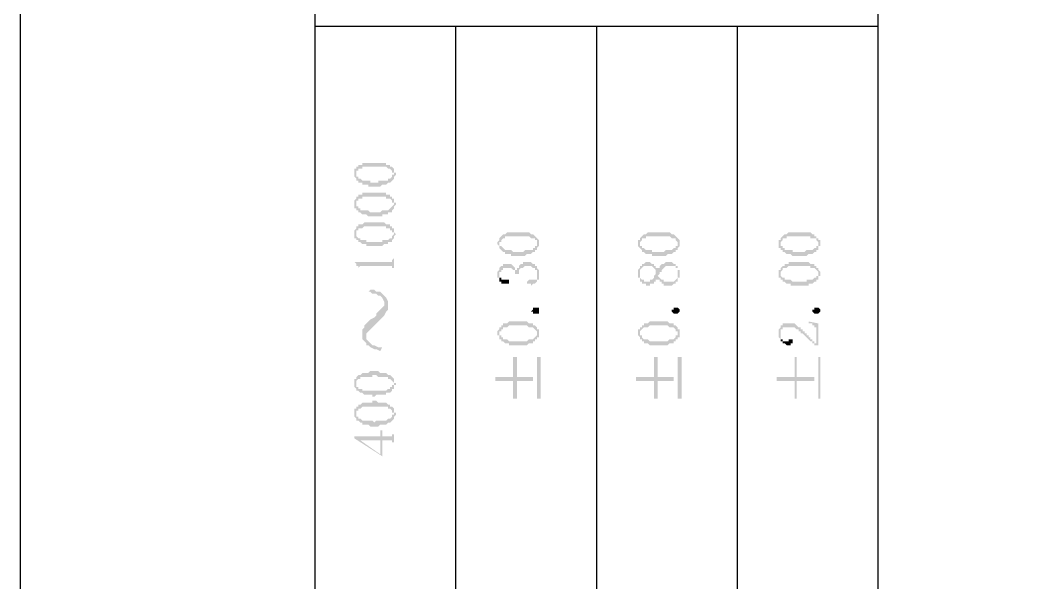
# Model space of a CAD drawing. Header units: millimetres. Extents: x 1186 to 2336, y 1181 to 1549.
# Drawn here: x 1453.55 to 1476.47, y 1357.77 to 1370.58 of the extents above; entities that cross this region are included whole.
import ezdxf

# ---------------------------------------------------------------- set-up
doc = ezdxf.new("R2010")
doc.units = ezdxf.units.MM

msp = doc.modelspace()

# ---------------------------------------------------------------- hatches: boundary and pattern name
at = {"transparency": 33554559}
for points in [[(1461.16199, 1367.05842), (1461.16199, 1367.01329), (1461.16199, 1367.01329), (1461.20712, 1366.96816), (1461.20712, 1367.10355), (1461.20712, 1367.14869), (1461.25225, 1367.14869), (1461.25225, 1367.19382), (1461.34252, 1367.19382), (1461.34252, 1367.23895), (1461.8841, 1367.23895), (1461.92923, 1367.19382), (1461.97437, 1367.19382), (1462.0195, 1367.14869), (1462.0195, 1367.10355), (1462.06463, 1367.10355), (1462.06463, 1367.05842), (1462.06463, 1367.19382), (1462.0195, 1367.23895), (1461.97437, 1367.23895), (1461.97437, 1367.28408), (1461.8841, 1367.28408), (1461.8841, 1367.32922), (1461.34252, 1367.32922), (1461.34252, 1367.28408), (1461.25225, 1367.28408), (1461.25225, 1367.23895), (1461.20712, 1367.23895), (1461.20712, 1367.19382), (1461.16199, 1367.19382), (1461.16199, 1367.14869), (1461.16199, 1367.10355)], [(1461.20712, 1366.96816), (1461.20712, 1366.92303), (1461.25225, 1366.92303), (1461.25225, 1366.87789), (1461.34252, 1366.87789), (1461.34252, 1366.83276), (1461.47791, 1366.83276), (1461.47791, 1366.78763), (1461.74871, 1366.78763), (1461.79384, 1366.83276), (1461.8841, 1366.83276), (1461.92923, 1366.87789), (1461.97437, 1366.87789), (1462.0195, 1366.92303), (1462.0195, 1366.92303), (1462.06463, 1366.96816), (1462.06463, 1367.01329), (1462.06463, 1367.01329), (1462.10976, 1367.05842), (1462.10976, 1367.10355), (1462.06463, 1367.10355), (1462.06463, 1367.14869), (1462.06463, 1367.19382), (1462.06463, 1367.05842), (1462.0195, 1367.05842), (1462.0195, 1367.01329), (1462.0195, 1367.01329), (1461.97437, 1366.96816), (1461.92923, 1366.96816), (1461.92923, 1366.92303), (1461.70357, 1366.92303), (1461.70357, 1366.87789), (1461.52304, 1366.87789), (1461.52304, 1366.92303), (1461.34252, 1366.92303), (1461.29738, 1366.96816), (1461.25225, 1366.96816), (1461.25225, 1367.01329), (1461.20712, 1367.01329), (1461.20712, 1367.05842), (1461.20712, 1367.05842)], [(1461.16199, 1366.38144), (1461.16199, 1366.29118), (1461.20712, 1366.29118), (1461.20712, 1366.38144), (1461.20712, 1366.42657), (1461.20712, 1366.4717), (1461.25225, 1366.4717), (1461.25225, 1366.51684), (1461.34252, 1366.51684), (1461.34252, 1366.56197), (1461.8841, 1366.56197), (1461.8841, 1366.51684), (1461.97437, 1366.51684), (1462.0195, 1366.4717), (1462.0195, 1366.42657), (1462.06463, 1366.42657), (1462.06463, 1366.38144), (1462.06463, 1366.51684), (1462.0195, 1366.51684), (1462.0195, 1366.56197), (1461.97437, 1366.56197), (1461.97437, 1366.6071), (1461.8841, 1366.6071), (1461.8841, 1366.65223), (1461.34252, 1366.65223), (1461.34252, 1366.6071), (1461.25225, 1366.6071), (1461.25225, 1366.56197), (1461.20712, 1366.56197), (1461.20712, 1366.51684), (1461.20712, 1366.51684), (1461.16199, 1366.4717), (1461.16199, 1366.42657), (1461.16199, 1366.42657)], [(1461.20712, 1366.29118), (1461.20712, 1366.24604), (1461.25225, 1366.24604), (1461.25225, 1366.20091), (1461.29738, 1366.20091), (1461.34252, 1366.15578), (1461.43278, 1366.15578), (1461.47791, 1366.11065), (1461.79384, 1366.11065), (1461.79384, 1366.15578), (1461.92923, 1366.15578), (1461.92923, 1366.20091), (1462.0195, 1366.20091), (1462.0195, 1366.24604), (1462.0195, 1366.24604), (1462.06463, 1366.29118), (1462.06463, 1366.33631), (1462.06463, 1366.33631), (1462.10976, 1366.38144), (1462.10976, 1366.42657), (1462.06463, 1366.42657), (1462.06463, 1366.4717), (1462.06463, 1366.51684), (1462.06463, 1366.38144), (1462.06463, 1366.38144), (1462.0195, 1366.33631), (1462.0195, 1366.33631), (1461.97437, 1366.29118), (1461.97437, 1366.29118), (1461.92923, 1366.24604), (1461.79384, 1366.24604), (1461.74871, 1366.20091), (1461.52304, 1366.20091), (1461.47791, 1366.24604), (1461.29738, 1366.24604), (1461.29738, 1366.29118), (1461.25225, 1366.29118), (1461.25225, 1366.33631), (1461.20712, 1366.33631), (1461.20712, 1366.38144), (1461.20712, 1366.38144)], [(1461.16199, 1365.70446), (1461.16199, 1365.65933), (1461.16199, 1365.61419), (1461.20712, 1365.61419), (1461.20712, 1365.56906), (1461.20712, 1365.70446), (1461.20712, 1365.74959), (1461.20712, 1365.79472), (1461.25225, 1365.79472), (1461.25225, 1365.83985), (1461.34252, 1365.83985), (1461.38765, 1365.88499), (1461.8841, 1365.88499), (1461.8841, 1365.83985), (1461.97437, 1365.83985), (1461.97437, 1365.79472), (1462.0195, 1365.79472), (1462.0195, 1365.74959), (1462.06463, 1365.74959), (1462.06463, 1365.70446), (1462.06463, 1365.83985), (1462.0195, 1365.83985), (1462.0195, 1365.88499), (1461.97437, 1365.88499), (1461.97437, 1365.93012), (1461.8841, 1365.93012), (1461.83897, 1365.97525), (1461.38765, 1365.97525), (1461.34252, 1365.93012), (1461.25225, 1365.93012), (1461.25225, 1365.88499), (1461.20712, 1365.88499), (1461.20712, 1365.83985), (1461.20712, 1365.83985), (1461.16199, 1365.79472), (1461.16199, 1365.74959), (1461.16199, 1365.74959)], [(1461.20712, 1365.56906), (1461.25225, 1365.56906), (1461.25225, 1365.52393), (1461.29738, 1365.52393), (1461.34252, 1365.4788), (1461.43278, 1365.4788), (1461.43278, 1365.43366), (1461.79384, 1365.43366), (1461.83897, 1365.4788), (1461.92923, 1365.4788), (1461.92923, 1365.52393), (1462.0195, 1365.52393), (1462.0195, 1365.56906), (1462.0195, 1365.56906), (1462.06463, 1365.61419), (1462.06463, 1365.65933), (1462.06463, 1365.65933), (1462.10976, 1365.70446), (1462.10976, 1365.70446), (1462.06463, 1365.74959), (1462.06463, 1365.79472), (1462.06463, 1365.83985), (1462.06463, 1365.70446), (1462.06463, 1365.70446), (1462.0195, 1365.65933), (1462.0195, 1365.61419), (1461.97437, 1365.61419), (1461.92923, 1365.56906), (1461.79384, 1365.56906), (1461.79384, 1365.52393), (1461.43278, 1365.52393), (1461.43278, 1365.56906), (1461.29738, 1365.56906), (1461.29738, 1365.61419), (1461.25225, 1365.61419), (1461.20712, 1365.65933), (1461.20712, 1365.70446), (1461.20712, 1365.70446)], [(1464.4115, 1365.4788), (1464.4115, 1365.4788), (1464.45664, 1365.43366), (1464.45664, 1365.38853), (1464.45664, 1365.4788), (1464.45664, 1365.52393), (1464.50177, 1365.52393), (1464.50177, 1365.56906), (1464.50177, 1365.56906), (1464.5469, 1365.61419), (1464.59203, 1365.61419), (1464.59203, 1365.65933), (1465.13362, 1365.65933), (1465.17875, 1365.61419), (1465.26901, 1365.61419), (1465.26901, 1365.56906), (1465.31415, 1365.56906), (1465.31415, 1365.52393), (1465.31415, 1365.4788), (1465.31415, 1365.61419), (1465.31415, 1365.61419), (1465.26901, 1365.65933), (1465.26901, 1365.65933), (1465.22388, 1365.70446), (1465.17875, 1365.70446), (1465.13362, 1365.74959), (1464.63716, 1365.74959), (1464.59203, 1365.70446), (1464.5469, 1365.70446), (1464.50177, 1365.65933), (1464.50177, 1365.65933), (1464.45664, 1365.61419), (1464.45664, 1365.56906), (1464.45664, 1365.56906), (1464.4115, 1365.52393), (1464.4115, 1365.52393)], [(1467.61589, 1365.4788), (1467.61589, 1365.43366), (1467.66102, 1365.38853), (1467.66102, 1365.4788), (1467.66102, 1365.52393), (1467.66102, 1365.52393), (1467.70615, 1365.56906), (1467.70615, 1365.61419), (1467.79642, 1365.61419), (1467.79642, 1365.65933), (1468.338, 1365.65933), (1468.38313, 1365.61419), (1468.4734, 1365.61419), (1468.4734, 1365.56906), (1468.4734, 1365.56906), (1468.51853, 1365.52393), (1468.51853, 1365.4788), (1468.51853, 1365.61419), (1468.51853, 1365.61419), (1468.4734, 1365.65933), (1468.4734, 1365.65933), (1468.42827, 1365.70446), (1468.38313, 1365.70446), (1468.338, 1365.74959), (1467.84155, 1365.74959), (1467.79642, 1365.70446), (1467.75128, 1365.70446), (1467.70615, 1365.65933), (1467.70615, 1365.65933), (1467.66102, 1365.61419), (1467.66102, 1365.56906), (1467.61589, 1365.56906), (1467.61589, 1365.52393), (1467.61589, 1365.52393)], [(1470.82027, 1365.4788), (1470.82027, 1365.38853), (1470.8654, 1365.38853), (1470.8654, 1365.4788), (1470.8654, 1365.52393), (1470.8654, 1365.52393), (1470.91054, 1365.56906), (1470.91054, 1365.61419), (1471.0008, 1365.61419), (1471.0008, 1365.65933), (1471.54239, 1365.65933), (1471.54239, 1365.61419), (1471.67778, 1365.61419), (1471.67778, 1365.56906), (1471.67778, 1365.56906), (1471.72292, 1365.52393), (1471.72292, 1365.4788), (1471.72292, 1365.61419), (1471.67778, 1365.61419), (1471.67778, 1365.65933), (1471.63265, 1365.65933), (1471.63265, 1365.70446), (1471.58752, 1365.70446), (1471.54239, 1365.74959), (1471.04593, 1365.74959), (1471.0008, 1365.70446), (1470.95567, 1365.70446), (1470.91054, 1365.65933), (1470.91054, 1365.65933), (1470.8654, 1365.61419), (1470.8654, 1365.56906), (1470.82027, 1365.56906), (1470.82027, 1365.52393), (1470.82027, 1365.52393)], [(1464.45664, 1365.38853), (1464.50177, 1365.3434), (1464.50177, 1365.3434), (1464.5469, 1365.29827), (1464.59203, 1365.29827), (1464.59203, 1365.25314), (1464.72743, 1365.25314), (1464.72743, 1365.208), (1465.04335, 1365.208), (1465.08849, 1365.25314), (1465.17875, 1365.25314), (1465.22388, 1365.29827), (1465.26901, 1365.29827), (1465.26901, 1365.3434), (1465.31415, 1365.3434), (1465.31415, 1365.38853), (1465.31415, 1365.38853), (1465.35928, 1365.43366), (1465.35928, 1365.4788), (1465.35928, 1365.52393), (1465.35928, 1365.56906), (1465.35928, 1365.56906), (1465.31415, 1365.61419), (1465.31415, 1365.4788), (1465.31415, 1365.43366), (1465.26901, 1365.43366), (1465.26901, 1365.38853), (1465.22388, 1365.38853), (1465.22388, 1365.3434), (1465.04335, 1365.3434), (1464.99822, 1365.29827), (1464.77256, 1365.29827), (1464.72743, 1365.3434), (1464.59203, 1365.3434), (1464.5469, 1365.38853), (1464.5469, 1365.38853), (1464.50177, 1365.43366), (1464.45664, 1365.43366), (1464.45664, 1365.4788), (1464.45664, 1365.4788)], [(1467.66102, 1365.38853), (1467.70615, 1365.3434), (1467.70615, 1365.29827), (1467.75128, 1365.29827), (1467.79642, 1365.25314), (1467.93181, 1365.25314), (1467.93181, 1365.208), (1468.24774, 1365.208), (1468.29287, 1365.25314), (1468.38313, 1365.25314), (1468.42827, 1365.29827), (1468.4734, 1365.29827), (1468.4734, 1365.3434), (1468.51853, 1365.3434), (1468.51853, 1365.38853), (1468.51853, 1365.38853), (1468.56366, 1365.43366), (1468.56366, 1365.4788), (1468.56366, 1365.52393), (1468.56366, 1365.56906), (1468.56366, 1365.56906), (1468.51853, 1365.61419), (1468.51853, 1365.4788), (1468.51853, 1365.43366), (1468.4734, 1365.43366), (1468.4734, 1365.38853), (1468.42827, 1365.38853), (1468.38313, 1365.3434), (1468.24774, 1365.3434), (1468.20261, 1365.29827), (1467.93181, 1365.29827), (1467.93181, 1365.3434), (1467.79642, 1365.3434), (1467.75128, 1365.38853), (1467.70615, 1365.38853), (1467.70615, 1365.43366), (1467.66102, 1365.43366), (1467.66102, 1365.4788), (1467.66102, 1365.4788)], [(1470.8654, 1365.38853), (1470.8654, 1365.3434), (1470.91054, 1365.3434), (1470.91054, 1365.29827), (1470.95567, 1365.29827), (1471.0008, 1365.25314), (1471.09106, 1365.25314), (1471.1362, 1365.208), (1471.45212, 1365.208), (1471.49725, 1365.25314), (1471.58752, 1365.25314), (1471.63265, 1365.29827), (1471.67778, 1365.29827), (1471.67778, 1365.3434), (1471.72292, 1365.3434), (1471.72292, 1365.38853), (1471.72292, 1365.43366), (1471.76805, 1365.43366), (1471.76805, 1365.4788), (1471.76805, 1365.52393), (1471.76805, 1365.56906), (1471.72292, 1365.56906), (1471.72292, 1365.61419), (1471.72292, 1365.4788), (1471.72292, 1365.43366), (1471.67778, 1365.43366), (1471.67778, 1365.38853), (1471.63265, 1365.38853), (1471.58752, 1365.3434), (1471.45212, 1365.3434), (1471.40699, 1365.29827), (1471.1362, 1365.29827), (1471.1362, 1365.3434), (1470.95567, 1365.3434), (1470.95567, 1365.38853), (1470.91054, 1365.38853), (1470.91054, 1365.43366), (1470.8654, 1365.43366), (1470.8654, 1365.4788), (1470.8654, 1365.4788)], [(1461.16199, 1365.07261), (1461.16199, 1365.07261), (1461.20712, 1365.02747), (1461.20712, 1364.98234), (1461.25225, 1364.98234), (1461.25225, 1364.93721), (1461.25225, 1364.84695), (1461.25225, 1364.93721), (1461.29738, 1364.98234), (1462.0195, 1364.98234), (1462.0195, 1364.93721), (1462.06463, 1364.93721), (1462.06463, 1364.84695), (1462.06463, 1365.25314), (1462.06463, 1365.16287), (1462.06463, 1365.16287), (1462.0195, 1365.11774), (1462.0195, 1365.07261), (1461.97437, 1365.07261)], [(1464.4115, 1364.80181), (1464.4115, 1364.71155), (1464.45664, 1364.71155), (1464.45664, 1364.66642), (1464.45664, 1364.80181), (1464.45664, 1364.84695), (1464.50177, 1364.84695), (1464.50177, 1364.89208), (1464.5469, 1364.89208), (1464.5469, 1364.93721), (1464.72743, 1364.93721), (1464.77256, 1364.89208), (1464.81769, 1364.89208), (1464.81769, 1364.84695), (1464.81769, 1364.80181), (1464.86283, 1364.80181), (1464.86283, 1364.71155), (1464.86283, 1364.80181), (1464.90796, 1364.80181), (1464.90796, 1364.84695), (1464.90796, 1364.89208), (1464.90796, 1364.89208), (1464.95309, 1364.93721), (1464.99822, 1364.93721), (1465.04335, 1364.98234), (1465.17875, 1364.98234), (1465.22388, 1364.93721), (1465.26901, 1364.93721), (1465.26901, 1364.89208), (1465.31415, 1364.89208), (1465.31415, 1364.84695), (1465.31415, 1364.75668), (1465.31415, 1364.93721), (1465.31415, 1364.98234), (1465.26901, 1364.98234), (1465.26901, 1365.02747), (1465.22388, 1365.02747), (1465.17875, 1365.07261), (1464.99822, 1365.07261), (1464.99822, 1365.02747), (1464.95309, 1365.02747), (1464.90796, 1364.98234), (1464.90796, 1364.93721), (1464.86283, 1364.93721), (1464.86283, 1364.84695), (1464.86283, 1364.89208), (1464.81769, 1364.89208), (1464.81769, 1364.93721), (1464.81769, 1364.93721), (1464.77256, 1364.98234), (1464.77256, 1364.98234), (1464.72743, 1365.02747), (1464.5469, 1365.02747), (1464.5469, 1364.98234), (1464.50177, 1364.98234), (1464.45664, 1364.93721), (1464.45664, 1364.89208), (1464.45664, 1364.89208), (1464.4115, 1364.84695), (1464.4115, 1364.84695)], [(1467.61589, 1364.80181), (1467.61589, 1364.71155), (1467.66102, 1364.71155), (1467.66102, 1364.66642), (1467.66102, 1364.62129), (1467.70615, 1364.62129), (1467.70615, 1364.57615), (1467.79642, 1364.57615), (1467.79642, 1364.53102), (1467.88668, 1364.53102), (1467.88668, 1364.57615), (1467.97695, 1364.57615), (1467.97695, 1364.62129), (1468.02208, 1364.62129), (1468.02208, 1364.66642), (1468.06721, 1364.66642), (1468.06721, 1364.71155), (1468.06721, 1364.66642), (1468.06721, 1364.75668), (1468.06721, 1364.75668), (1468.11234, 1364.80181), (1468.11234, 1364.84695), (1468.15747, 1364.84695), (1468.15747, 1364.89208), (1468.15747, 1364.89208), (1468.20261, 1364.93721), (1468.20261, 1364.93721), (1468.24774, 1364.98234), (1468.4734, 1364.98234), (1468.4734, 1364.93721), (1468.51853, 1364.93721), (1468.51853, 1364.84695), (1468.51853, 1364.66642), (1468.51853, 1364.71155), (1468.56366, 1364.71155), (1468.56366, 1364.75668), (1468.56366, 1364.84695), (1468.56366, 1364.89208), (1468.51853, 1364.89208), (1468.51853, 1364.93721), (1468.51853, 1364.98234), (1468.4734, 1364.98234), (1468.4734, 1365.02747), (1468.42827, 1365.02747), (1468.38313, 1365.07261), (1468.24774, 1365.07261), (1468.20261, 1365.02747), (1468.15747, 1365.02747), (1468.11234, 1364.98234), (1468.11234, 1364.93721), (1468.06721, 1364.93721), (1468.06721, 1364.89208), (1468.06721, 1364.93721), (1468.02208, 1364.84695), (1468.02208, 1364.80181), (1468.02208, 1364.80181), (1467.97695, 1364.75668), (1467.97695, 1364.71155), (1467.97695, 1364.71155), (1467.93181, 1364.66642), (1467.88668, 1364.66642), (1467.88668, 1364.62129), (1467.75128, 1364.62129), (1467.75128, 1364.66642), (1467.70615, 1364.66642), (1467.66102, 1364.71155), (1467.66102, 1364.75668), (1467.66102, 1364.93721), (1467.66102, 1364.93721), (1467.61589, 1364.89208), (1467.61589, 1364.84695), (1467.61589, 1364.84695)], [(1467.66102, 1364.93721), (1467.66102, 1364.80181), (1467.66102, 1364.84695), (1467.66102, 1364.89208), (1467.66102, 1364.89208), (1467.70615, 1364.93721), (1467.70615, 1364.93721), (1467.75128, 1364.98234), (1467.93181, 1364.98234), (1467.97695, 1364.93721), (1467.97695, 1364.93721), (1468.02208, 1364.89208), (1468.02208, 1364.84695), (1468.06721, 1364.93721), (1468.02208, 1364.93721), (1468.02208, 1364.98234), (1467.97695, 1364.98234), (1467.97695, 1365.02747), (1467.93181, 1365.02747), (1467.88668, 1365.07261), (1467.79642, 1365.07261), (1467.75128, 1365.02747), (1467.70615, 1365.02747), (1467.70615, 1364.98234), (1467.66102, 1364.98234)], [(1470.82027, 1364.80181), (1470.82027, 1364.75668), (1470.82027, 1364.71155), (1470.8654, 1364.71155), (1470.8654, 1364.66642), (1470.8654, 1364.80181), (1470.8654, 1364.84695), (1470.8654, 1364.84695), (1470.91054, 1364.89208), (1470.91054, 1364.93721), (1471.0008, 1364.93721), (1471.04593, 1364.98234), (1471.54239, 1364.98234), (1471.54239, 1364.93721), (1471.63265, 1364.93721), (1471.67778, 1364.89208), (1471.67778, 1364.89208), (1471.72292, 1364.84695), (1471.72292, 1364.80181), (1471.72292, 1364.93721), (1471.67778, 1364.93721), (1471.67778, 1364.98234), (1471.63265, 1364.98234), (1471.63265, 1365.02747), (1471.54239, 1365.02747), (1471.49725, 1365.07261), (1471.04593, 1365.07261), (1471.04593, 1365.02747), (1470.95567, 1365.02747), (1470.95567, 1364.98234), (1470.91054, 1364.98234), (1470.8654, 1364.93721), (1470.8654, 1364.89208), (1470.82027, 1364.89208), (1470.82027, 1364.84695), (1470.82027, 1364.84695)], [(1465.08849, 1364.62129), (1465.08849, 1364.57615), (1465.17875, 1364.57615), (1465.17875, 1364.53102), (1465.17875, 1364.53102), (1465.22388, 1364.57615), (1465.26901, 1364.57615), (1465.31415, 1364.62129), (1465.31415, 1364.66642), (1465.35928, 1364.66642), (1465.35928, 1364.71155), (1465.35928, 1364.80181), (1465.35928, 1364.84695), (1465.35928, 1364.89208), (1465.35928, 1364.89208), (1465.31415, 1364.93721), (1465.31415, 1364.75668), (1465.31415, 1364.66642), (1465.13362, 1364.66642)], [(1468.06721, 1364.66642), (1468.11234, 1364.66642), (1468.11234, 1364.62129), (1468.15747, 1364.62129), (1468.15747, 1364.57615), (1468.20261, 1364.57615), (1468.20261, 1364.53102), (1468.38313, 1364.53102), (1468.42827, 1364.57615), (1468.4734, 1364.57615), (1468.4734, 1364.62129), (1468.51853, 1364.62129), (1468.51853, 1364.66642), (1468.51853, 1364.80181), (1468.51853, 1364.71155), (1468.51853, 1364.71155), (1468.4734, 1364.66642), (1468.4734, 1364.66642), (1468.42827, 1364.62129), (1468.20261, 1364.62129), (1468.20261, 1364.66642), (1468.15747, 1364.66642), (1468.11234, 1364.71155), (1468.11234, 1364.71155), (1468.06721, 1364.75668)], [(1470.8654, 1364.66642), (1470.91054, 1364.66642), (1470.91054, 1364.62129), (1470.95567, 1364.62129), (1471.0008, 1364.57615), (1471.09106, 1364.57615), (1471.09106, 1364.53102), (1471.49725, 1364.53102), (1471.49725, 1364.57615), (1471.58752, 1364.57615), (1471.63265, 1364.62129), (1471.67778, 1364.62129), (1471.67778, 1364.66642), (1471.72292, 1364.66642), (1471.72292, 1364.71155), (1471.72292, 1364.75668), (1471.76805, 1364.75668), (1471.76805, 1364.80181), (1471.76805, 1364.84695), (1471.76805, 1364.84695), (1471.72292, 1364.89208), (1471.72292, 1364.93721), (1471.72292, 1364.80181), (1471.72292, 1364.75668), (1471.67778, 1364.75668), (1471.67778, 1364.71155), (1471.63265, 1364.71155), (1471.58752, 1364.66642), (1471.45212, 1364.66642), (1471.45212, 1364.62129), (1471.1362, 1364.62129), (1471.09106, 1364.66642), (1470.95567, 1364.66642), (1470.95567, 1364.71155), (1470.91054, 1364.71155), (1470.8654, 1364.75668), (1470.8654, 1364.80181), (1470.8654, 1364.80181)], [(1464.45664, 1364.66642), (1464.45664, 1364.62129), (1464.50177, 1364.62129), (1464.50177, 1364.57615), (1464.6823, 1364.57615), (1464.6823, 1364.62129), (1464.6823, 1364.66642), (1464.50177, 1364.66642), (1464.50177, 1364.71155), (1464.45664, 1364.71155), (1464.45664, 1364.75668), (1464.45664, 1364.75668)], [(1461.47791, 1364.39562), (1461.52304, 1364.39562), (1461.56818, 1364.35049), (1461.65844, 1364.35049), (1461.70357, 1364.30536), (1461.74871, 1364.30536), (1461.79384, 1364.26023), (1461.83897, 1364.16996), (1461.83897, 1363.85404), (1461.83897, 1363.85404), (1461.8841, 1363.9443), (1461.92923, 1363.98943), (1461.92923, 1364.16996), (1461.8841, 1364.26023), (1461.83897, 1364.30536), (1461.83897, 1364.30536), (1461.79384, 1364.35049), (1461.74871, 1364.39562), (1461.65844, 1364.39562), (1461.61331, 1364.44076), (1461.52304, 1364.44076)], [(1461.34252, 1363.40272), (1461.34252, 1363.31245), (1461.38765, 1363.26732), (1461.43278, 1363.22219), (1461.43278, 1363.40272), (1461.43278, 1363.44785), (1461.47791, 1363.49298), (1461.52304, 1363.53811), (1461.56818, 1363.58325), (1461.61331, 1363.62838), (1461.65844, 1363.67351), (1461.70357, 1363.71864), (1461.74871, 1363.76377), (1461.74871, 1363.76377), (1461.79384, 1363.80891), (1461.83897, 1363.85404), (1461.83897, 1364.12483), (1461.83897, 1364.0797), (1461.79384, 1364.03457), (1461.74871, 1363.98943), (1461.70357, 1363.9443), (1461.65844, 1363.89917), (1461.65844, 1363.85404), (1461.61331, 1363.80891), (1461.52304, 1363.76377), (1461.52304, 1363.76377), (1461.47791, 1363.71864), (1461.43278, 1363.67351), (1461.38765, 1363.62838), (1461.38765, 1363.58325), (1461.34252, 1363.53811), (1461.34252, 1363.49298)], [(1465.35928, 1363.9443), (1465.35928, 1363.89917), (1465.22388, 1363.89917), (1465.22388, 1363.9443), (1465.17875, 1363.9443), (1465.22388, 1363.98943), (1465.22388, 1364.03457), (1465.35928, 1364.03457), (1465.35928, 1363.98943), (1465.35928, 1363.9443)], [(1468.56366, 1363.9443), (1468.56366, 1363.9443), (1468.51853, 1363.89917), (1468.42827, 1363.89917), (1468.38313, 1363.9443), (1468.38313, 1363.98943), (1468.42827, 1363.98943), (1468.42827, 1364.03457), (1468.51853, 1364.03457), (1468.56366, 1363.98943), (1468.56366, 1363.9443)], [(1471.76805, 1363.9443), (1471.76805, 1363.9443), (1471.72292, 1363.89917), (1471.63265, 1363.89917), (1471.58752, 1363.9443), (1471.58752, 1363.98943), (1471.63265, 1363.98943), (1471.63265, 1364.03457), (1471.72292, 1364.03457), (1471.76805, 1363.98943), (1471.76805, 1363.9443)], [(1464.4115, 1363.44785), (1464.4115, 1363.40272), (1464.45664, 1363.40272), (1464.45664, 1363.35758), (1464.45664, 1363.31245), (1464.45664, 1363.44785), (1464.45664, 1363.49298), (1464.50177, 1363.49298), (1464.50177, 1363.53811), (1464.5469, 1363.53811), (1464.5469, 1363.58325), (1464.63716, 1363.58325), (1464.6823, 1363.62838), (1465.08849, 1363.62838), (1465.13362, 1363.58325), (1465.22388, 1363.58325), (1465.26901, 1363.53811), (1465.26901, 1363.53811), (1465.31415, 1363.49298), (1465.31415, 1363.44785), (1465.31415, 1363.58325), (1465.31415, 1363.58325), (1465.26901, 1363.62838), (1465.22388, 1363.62838), (1465.22388, 1363.67351), (1465.13362, 1363.67351), (1465.08849, 1363.71864), (1464.6823, 1363.71864), (1464.63716, 1363.67351), (1464.5469, 1363.67351), (1464.5469, 1363.62838), (1464.50177, 1363.62838), (1464.50177, 1363.58325), (1464.45664, 1363.58325), (1464.45664, 1363.53811), (1464.45664, 1363.53811), (1464.4115, 1363.49298), (1464.4115, 1363.49298)], [(1467.61589, 1363.44785), (1467.61589, 1363.40272), (1467.61589, 1363.40272), (1467.66102, 1363.35758), (1467.66102, 1363.31245), (1467.66102, 1363.44785), (1467.66102, 1363.49298), (1467.66102, 1363.49298), (1467.70615, 1363.53811), (1467.70615, 1363.53811), (1467.75128, 1363.58325), (1467.84155, 1363.58325), (1467.88668, 1363.62838), (1468.29287, 1363.62838), (1468.338, 1363.58325), (1468.42827, 1363.58325), (1468.4734, 1363.53811), (1468.4734, 1363.49298), (1468.51853, 1363.49298), (1468.51853, 1363.44785), (1468.51853, 1363.58325), (1468.51853, 1363.58325), (1468.4734, 1363.62838), (1468.42827, 1363.62838), (1468.42827, 1363.67351), (1468.338, 1363.67351), (1468.29287, 1363.71864), (1467.88668, 1363.71864), (1467.84155, 1363.67351), (1467.75128, 1363.67351), (1467.75128, 1363.62838), (1467.70615, 1363.62838), (1467.70615, 1363.58325), (1467.66102, 1363.58325), (1467.66102, 1363.53811), (1467.61589, 1363.53811), (1467.61589, 1363.49298), (1467.61589, 1363.49298)], [(1470.82027, 1363.44785), (1470.82027, 1363.40272), (1470.82027, 1363.35758), (1470.82027, 1363.35758), (1470.8654, 1363.31245), (1470.8654, 1363.44785), (1470.8654, 1363.53811), (1470.91054, 1363.53811), (1470.91054, 1363.58325), (1471.18133, 1363.58325), (1471.22646, 1363.53811), (1471.27159, 1363.53811), (1471.27159, 1363.49298), (1471.31673, 1363.49298), (1471.31673, 1363.44785), (1471.36186, 1363.44785), (1471.40699, 1363.40272), (1471.40699, 1363.40272), (1471.45212, 1363.35758), (1471.45212, 1363.35758), (1471.49725, 1363.31245), (1471.49725, 1363.31245), (1471.54239, 1363.26732), (1471.58752, 1363.26732), (1471.58752, 1363.22219), (1471.63265, 1363.22219), (1471.63265, 1363.17706), (1471.67778, 1363.17706), (1471.67778, 1363.22219), (1471.63265, 1363.22219), (1471.63265, 1363.26732), (1471.58752, 1363.26732), (1471.58752, 1363.31245), (1471.54239, 1363.31245), (1471.54239, 1363.35758), (1471.49725, 1363.35758), (1471.49725, 1363.40272), (1471.45212, 1363.40272), (1471.45212, 1363.44785), (1471.40699, 1363.44785), (1471.40699, 1363.49298), (1471.36186, 1363.49298), (1471.36186, 1363.53811), (1471.31673, 1363.53811), (1471.31673, 1363.58325), (1471.27159, 1363.58325), (1471.22646, 1363.62838), (1471.22646, 1363.62838), (1471.18133, 1363.67351), (1470.91054, 1363.67351), (1470.91054, 1363.62838), (1470.8654, 1363.62838), (1470.8654, 1363.58325), (1470.8654, 1363.58325), (1470.82027, 1363.53811), (1470.82027, 1363.49298), (1470.82027, 1363.49298)], [(1471.49725, 1363.71864), (1471.49725, 1363.67351), (1471.58752, 1363.67351), (1471.58752, 1363.62838), (1471.63265, 1363.62838), (1471.63265, 1363.58325), (1471.67778, 1363.58325), (1471.67778, 1363.17706), (1471.72292, 1363.17706), (1471.72292, 1363.67351)], [(1464.45664, 1363.31245), (1464.50177, 1363.31245), (1464.50177, 1363.26732), (1464.5469, 1363.26732), (1464.59203, 1363.22219), (1464.6823, 1363.22219), (1464.6823, 1363.17706), (1465.08849, 1363.17706), (1465.13362, 1363.22219), (1465.22388, 1363.22219), (1465.22388, 1363.26732), (1465.26901, 1363.26732), (1465.26901, 1363.31245), (1465.31415, 1363.31245), (1465.31415, 1363.35758), (1465.35928, 1363.35758), (1465.35928, 1363.40272), (1465.35928, 1363.44785), (1465.35928, 1363.49298), (1465.35928, 1363.53811), (1465.31415, 1363.53811), (1465.31415, 1363.58325), (1465.31415, 1363.44785), (1465.31415, 1363.40272), (1465.31415, 1363.40272), (1465.26901, 1363.35758), (1465.26901, 1363.35758), (1465.22388, 1363.31245), (1465.13362, 1363.31245), (1465.08849, 1363.26732), (1464.6823, 1363.26732), (1464.63716, 1363.31245), (1464.5469, 1363.31245), (1464.5469, 1363.35758), (1464.50177, 1363.35758), (1464.50177, 1363.40272), (1464.45664, 1363.40272), (1464.45664, 1363.44785), (1464.45664, 1363.44785)], [(1467.66102, 1363.31245), (1467.70615, 1363.31245), (1467.70615, 1363.26732), (1467.75128, 1363.26732), (1467.75128, 1363.22219), (1467.84155, 1363.22219), (1467.88668, 1363.17706), (1468.29287, 1363.17706), (1468.338, 1363.22219), (1468.42827, 1363.22219), (1468.42827, 1363.26732), (1468.4734, 1363.26732), (1468.4734, 1363.31245), (1468.51853, 1363.31245), (1468.51853, 1363.35758), (1468.56366, 1363.35758), (1468.56366, 1363.40272), (1468.56366, 1363.44785), (1468.56366, 1363.49298), (1468.56366, 1363.53811), (1468.51853, 1363.53811), (1468.51853, 1363.58325), (1468.51853, 1363.44785), (1468.51853, 1363.40272), (1468.4734, 1363.40272), (1468.4734, 1363.35758), (1468.4734, 1363.35758), (1468.42827, 1363.31245), (1468.338, 1363.31245), (1468.29287, 1363.26732), (1467.88668, 1363.26732), (1467.84155, 1363.31245), (1467.75128, 1363.31245), (1467.70615, 1363.35758), (1467.70615, 1363.40272), (1467.66102, 1363.40272), (1467.66102, 1363.44785), (1467.66102, 1363.44785)], [(1470.8654, 1363.31245), (1470.8654, 1363.26732), (1470.91054, 1363.26732), (1470.91054, 1363.22219), (1470.95567, 1363.22219), (1471.0008, 1363.17706), (1471.09106, 1363.17706), (1471.09106, 1363.22219), (1471.1362, 1363.22219), (1471.1362, 1363.26732), (1471.1362, 1363.31245), (1471.04593, 1363.31245), (1471.04593, 1363.26732), (1470.91054, 1363.26732), (1470.91054, 1363.31245), (1470.8654, 1363.31245), (1470.8654, 1363.35758), (1470.8654, 1363.44785)], [(1461.43278, 1363.22219), (1461.43278, 1363.17706), (1461.47791, 1363.17706), (1461.52304, 1363.13192), (1461.61331, 1363.08679), (1461.65844, 1363.08679), (1461.74871, 1363.04166), (1461.79384, 1363.13192), (1461.70357, 1363.13192), (1461.61331, 1363.17706), (1461.56818, 1363.17706), (1461.52304, 1363.22219), (1461.52304, 1363.22219), (1461.47791, 1363.26732), (1461.43278, 1363.31245), (1461.43278, 1363.40272)], [(1464.36637, 1362.45494), (1464.36637, 1362.36468), (1464.77256, 1362.36468), (1464.77256, 1361.95849), (1464.86283, 1361.95849), (1464.86283, 1362.36468), (1465.22388, 1362.36468), (1465.22388, 1362.45494), (1464.86283, 1362.45494), (1464.86283, 1362.90626), (1464.77256, 1362.90626), (1464.77256, 1362.45494)], [(1465.40441, 1361.95849), (1465.40441, 1362.90626), (1465.31415, 1362.90626), (1465.31415, 1361.95849)], [(1467.57076, 1362.45494), (1467.57076, 1362.36468), (1467.97695, 1362.36468), (1467.97695, 1361.95849), (1468.06721, 1361.95849), (1468.06721, 1362.36468), (1468.42827, 1362.36468), (1468.42827, 1362.45494), (1468.06721, 1362.45494), (1468.06721, 1362.90626), (1467.97695, 1362.90626), (1467.97695, 1362.45494)], [(1468.6088, 1361.95849), (1468.6088, 1362.90626), (1468.51853, 1362.90626), (1468.51853, 1361.95849)], [(1470.77514, 1362.45494), (1470.77514, 1362.36468), (1471.18133, 1362.36468), (1471.18133, 1361.95849), (1471.22646, 1361.95849), (1471.22646, 1362.36468), (1471.63265, 1362.36468), (1471.63265, 1362.45494), (1471.22646, 1362.45494), (1471.22646, 1362.90626), (1471.18133, 1362.90626), (1471.18133, 1362.45494)], [(1471.76805, 1361.95849), (1471.76805, 1362.90626), (1471.72292, 1362.90626), (1471.72292, 1361.95849)], [(1461.16199, 1362.31954), (1461.16199, 1362.27441), (1461.16199, 1362.22928), (1461.16199, 1362.22928), (1461.20712, 1362.18415), (1461.20712, 1362.31954), (1461.20712, 1362.36468), (1461.20712, 1362.36468), (1461.25225, 1362.40981), (1461.29738, 1362.40981), (1461.29738, 1362.45494), (1461.56818, 1362.45494), (1461.56818, 1362.50007), (1461.65844, 1362.50007), (1461.70357, 1362.45494), (1461.92923, 1362.45494), (1461.92923, 1362.40981), (1461.97437, 1362.40981), (1462.0195, 1362.36468), (1462.0195, 1362.36468), (1462.06463, 1362.31954), (1462.06463, 1362.40981), (1462.0195, 1362.45494), (1462.0195, 1362.45494), (1461.97437, 1362.50007), (1461.92923, 1362.50007), (1461.8841, 1362.54521), (1461.74871, 1362.54521), (1461.70357, 1362.59034), (1461.52304, 1362.59034), (1461.47791, 1362.54521), (1461.34252, 1362.54521), (1461.29738, 1362.50007), (1461.25225, 1362.50007), (1461.20712, 1362.45494), (1461.20712, 1362.40981), (1461.16199, 1362.40981), (1461.16199, 1362.36468)], [(1461.20712, 1362.18415), (1461.20712, 1362.13902), (1461.25225, 1362.13902), (1461.29738, 1362.09388), (1461.34252, 1362.09388), (1461.38765, 1362.04875), (1461.56818, 1362.04875), (1461.56818, 1362.00362), (1461.61331, 1362.00362), (1461.65844, 1362.04875), (1461.8841, 1362.04875), (1461.8841, 1362.09388), (1461.97437, 1362.09388), (1462.0195, 1362.13902), (1462.0195, 1362.18415), (1462.06463, 1362.18415), (1462.06463, 1362.22928), (1462.06463, 1362.27441), (1462.10976, 1362.27441), (1462.10976, 1362.31954), (1462.06463, 1362.31954), (1462.06463, 1362.36468), (1462.06463, 1362.40981), (1462.06463, 1362.27441), (1462.0195, 1362.27441), (1462.0195, 1362.22928), (1461.97437, 1362.22928), (1461.97437, 1362.18415), (1461.92923, 1362.18415), (1461.8841, 1362.13902), (1461.34252, 1362.13902), (1461.34252, 1362.18415), (1461.25225, 1362.18415), (1461.25225, 1362.22928), (1461.20712, 1362.22928), (1461.20712, 1362.27441), (1461.20712, 1362.31954)], [(1461.16199, 1361.64256), (1461.16199, 1361.59743), (1461.16199, 1361.5523), (1461.16199, 1361.5523), (1461.20712, 1361.50717), (1461.20712, 1361.64256), (1461.20712, 1361.68769), (1461.25225, 1361.68769), (1461.25225, 1361.73283), (1461.29738, 1361.73283), (1461.34252, 1361.77796), (1461.92923, 1361.77796), (1461.92923, 1361.73283), (1461.97437, 1361.73283), (1462.0195, 1361.68769), (1462.0195, 1361.64256), (1462.06463, 1361.64256), (1462.06463, 1361.73283), (1462.0195, 1361.77796), (1461.97437, 1361.77796), (1461.97437, 1361.82309), (1461.92923, 1361.82309), (1461.8841, 1361.86822), (1461.70357, 1361.86822), (1461.65844, 1361.91336), (1461.56818, 1361.91336), (1461.56818, 1361.86822), (1461.34252, 1361.86822), (1461.29738, 1361.82309), (1461.25225, 1361.82309), (1461.25225, 1361.77796), (1461.20712, 1361.77796), (1461.20712, 1361.73283), (1461.16199, 1361.73283), (1461.16199, 1361.68769)], [(1461.20712, 1361.50717), (1461.20712, 1361.46203), (1461.25225, 1361.46203), (1461.29738, 1361.4169), (1461.34252, 1361.4169), (1461.34252, 1361.37177), (1461.47791, 1361.37177), (1461.52304, 1361.32664), (1461.70357, 1361.32664), (1461.74871, 1361.37177), (1461.8841, 1361.37177), (1461.92923, 1361.4169), (1461.97437, 1361.4169), (1462.0195, 1361.46203), (1462.0195, 1361.46203), (1462.06463, 1361.50717), (1462.06463, 1361.5523), (1462.06463, 1361.5523), (1462.10976, 1361.59743), (1462.10976, 1361.64256), (1462.06463, 1361.64256), (1462.06463, 1361.68769), (1462.06463, 1361.73283), (1462.06463, 1361.59743), (1462.0195, 1361.59743), (1462.0195, 1361.5523), (1462.0195, 1361.5523), (1461.97437, 1361.50717), (1461.92923, 1361.50717), (1461.8841, 1361.46203), (1461.65844, 1361.46203), (1461.61331, 1361.4169), (1461.61331, 1361.4169), (1461.56818, 1361.46203), (1461.34252, 1361.46203), (1461.29738, 1361.50717), (1461.25225, 1361.50717), (1461.25225, 1361.5523), (1461.20712, 1361.5523), (1461.20712, 1361.59743), (1461.20712, 1361.64256)], [(1461.16199, 1361.10098), (1461.16199, 1361.05584), (1461.79384, 1360.64965), (1461.79384, 1361.01071), (1462.0195, 1361.01071), (1462.0195, 1360.96558), (1462.06463, 1360.96558), (1462.06463, 1360.87532), (1462.06463, 1361.23637), (1462.06463, 1361.14611), (1462.0195, 1361.14611), (1462.0195, 1361.10098), (1461.79384, 1361.10098), (1461.79384, 1361.23637), (1461.74871, 1361.23637), (1461.74871, 1360.69479), (1461.29738, 1361.01071), (1461.29738, 1361.01071)], [(1461.16199, 1361.10098), (1461.29738, 1361.01071), (1461.74871, 1361.01071), (1461.74871, 1360.69479), (1461.74871, 1361.10098)]]:
    msp.add_hatch(color=256, dxfattribs=at).paths.add_polyline_path(points)

# ---------------------------------------------------------------- linework, layer by layer
msp.add_line((1460.25926, 1542.83599), (1460.25926, 1256.09504))
msp.add_lwpolyline([(1873.5528, 1251.83599), (1873.5528, 1548.83599), (1453.55281, 1548.83599), (1453.55281, 1251.83599)], close=True)
for points in [[(1473.07688, 1542.83599), (1473.07688, 1256.09504)], [(1460.25934, 1370.44334), (1473.07688, 1370.44334)], [(1463.46373, 1370.44334), (1463.46373, 1277.42593)], [(1466.66811, 1370.44334), (1466.66811, 1277.42593)], [(1469.8725, 1370.44334), (1469.8725, 1277.42593)]]:
    msp.add_lwpolyline(points)

doc.saveas('drawing.dxf')
